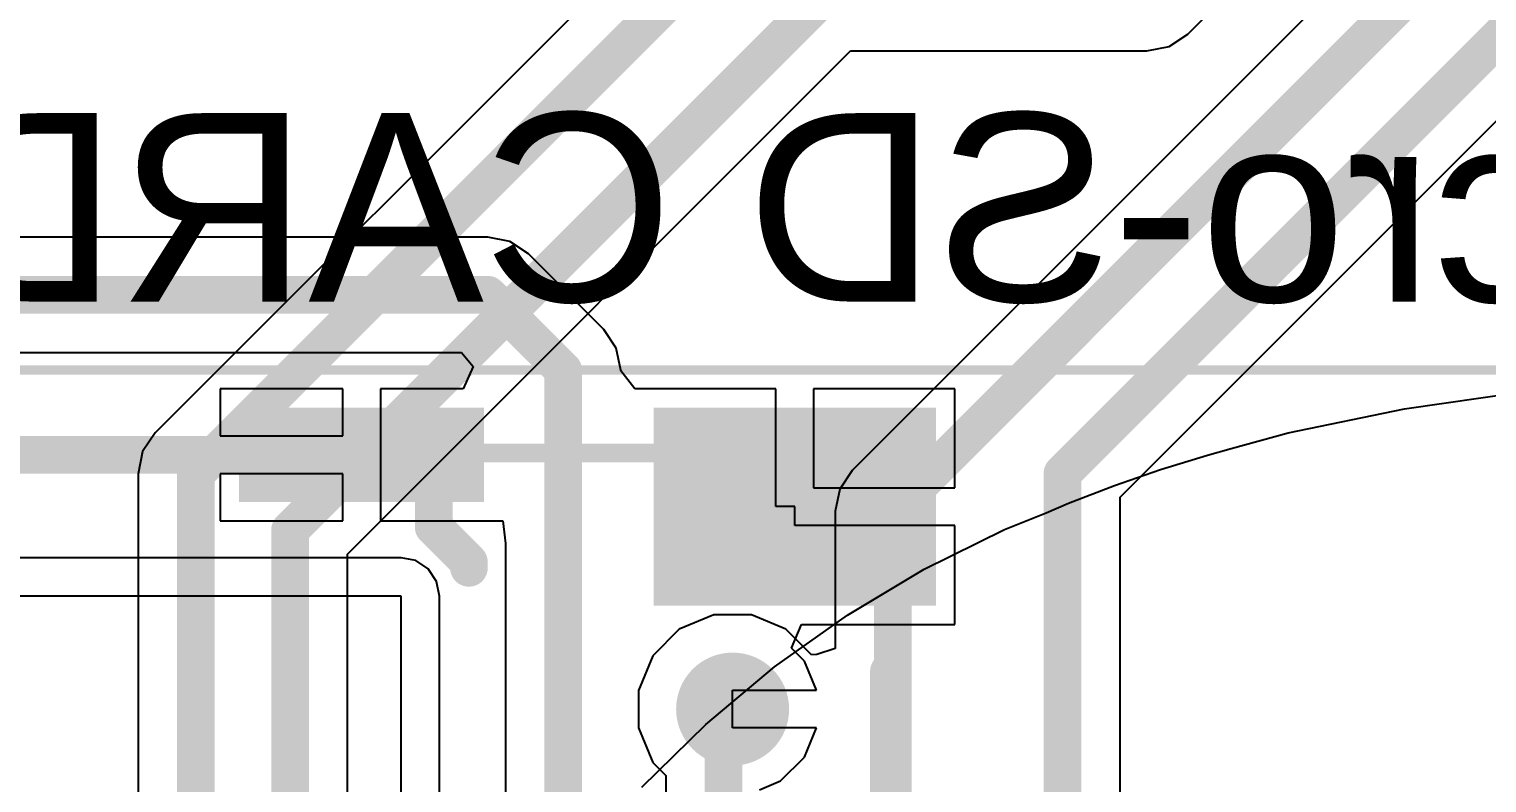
# Model space of a CAD drawing. Header units: inches. Extents: x -30 to 118, y 20 to 51.
# Drawn here: x 101.47 to 109.2, y 39.41 to 43.41 of the extents above; entities that cross this region are included whole.
import ezdxf

# ---------------------------------------------------------------- set-up
doc = ezdxf.new("R2010")
doc.units = ezdxf.units.IN
for name, color, linetype in [('Bottom 3D Body', 216, 'Continuous'), ('Bottom Courtyard', 56, 'Continuous'), ('Bottom Layer', 5, 'Continuous'), ('Bottom Overlay', 54, 'Continuous'), ('Bottom Paste', 16, 'Continuous'), ('Bottom Solder', 6, 'Continuous'), ('Top Layer', 1, 'Continuous'), ('Top Overlay', 2, 'Continuous'), ('Via Holes', 16, 'Continuous')]:
    doc.layers.add(name, color=color, linetype=linetype)
doc.styles.add('Arial', font='', dxfattribs={"height": 0.2})
doc.styles.get('Arial').set_extended_font_data('Arial')

# ---------------------------------------------------------------- blocks, each defined once
blk = doc.blocks.new('GCT_MEM2085_00_115_00_A_REV0_2_B_600')
at = {"layer": 'Bottom Layer'}
for points in [[(-5.95, 4.23), (-5, 4.23), (-5, 2.83), (-5.95, 2.83)], [(-5.95, 1.83), (-5.55, 1.83), (-5.55, 0.63), (-5.95, 0.63)]]:
    blk.add_hatch(color=5, dxfattribs=at).paths.add_polyline_path(points)
at = {"layer": 'Bottom Paste'}
for points in [[(-5.95, 4.23), (-5, 4.23), (-5, 2.83), (-5.95, 2.83)], [(-5.95, 1.83), (-5.55, 1.83), (-5.55, 0.63), (-5.95, 0.63)]]:
    blk.add_hatch(color=16, dxfattribs=at).paths.add_polyline_path(points)
at = {"layer": 'Bottom Solder'}
for points in [[(-6, 4.28), (-4.95, 4.28), (-4.95, 2.78), (-6, 2.78)], [(-6, 1.88), (-5.5, 1.88), (-5.5, 0.58), (-6, 0.58)]]:
    blk.add_hatch(color=6, dxfattribs=at).paths.add_polyline_path(points)
at = {"layer": 'Bottom 3D Body'}
for points in [[(5.76, 4.03, 0.1, 0.1, 0), (-5.76, 4.03, 0.1, 0.1, 0)], [(-5.76, -4.03, 0.1, 0.1, 0), (-5.76, 4.03, 0.1, 0.1, 0)]]:
    blk.add_lwpolyline(points, format="xyseb", dxfattribs=at)
blk.add_lwpolyline([(-5.785, 4.03, 0.05, 0.05, 1), (-5.735, 4.03, 0.05, 0.05, 1)], format="xyseb", close=True, dxfattribs=at)
blk.add_lwpolyline([(-5.785, 4.03, 0.05, 0.05, 1), (-5.735, 4.03, 0.05, 0.05, 1)], format="xyseb", close=True, dxfattribs=at)
at = {"layer": 'Bottom Courtyard'}
blk.add_lwpolyline([(-6.2, -4.48, 0.05, 0.05, 0), (-6.2, 11.62, 0.05, 0.05, 0)], format="xyseb", dxfattribs=at)
at = {"layer": 'Bottom Layer'}
for p, q in [((3.8, 1.44), (-5, 1.44)), ((-5, 1.44), (-5, -2.41))]:
    blk.add_line(p, q, dxfattribs=at)
at = {"layer": 'Bottom Overlay'}
blk.add_lwpolyline([(4.25, 4.03, 0.2, 0.2, 0), (-4.6, 4.03, 0.2, 0.2, 0)], format="xyseb", dxfattribs=at)
blk.add_lwpolyline([(-4.65, 4.03, 0.1, 0.1, 1), (-4.55, 4.03, 0.1, 0.1, 1)], format="xyseb", close=True, dxfattribs=at)

msp = doc.modelspace()

# ---------------------------------------------------------------- hatches: boundary and pattern name
at = {"layer": 'Bottom Layer'}
h = msp.add_hatch(color=5, dxfattribs=at)
edge = h.paths.add_edge_path()
edge.add_arc((105.2, 39.8), 0.3, 0, 360)
at = {"layer": 'Top Layer'}
h = msp.add_hatch(color=1, dxfattribs=at)
edge = h.paths.add_edge_path()
edge.add_arc((105.2, 39.8), 0.3, 0, 360)
at = {"layer": 'Via Holes'}
h = msp.add_hatch(color=7, dxfattribs=at)
edge = h.paths.add_edge_path()
edge.add_arc((105.2, 39.8), 0.15, 0, 360)

# ---------------------------------------------------------------- linework, layer by layer
at = {"layer": 'Bottom Layer'}
for p, q in [((103.9, 42.3059), (97.6, 42.3059)), ((104.0171, 42.2826), (103.9, 42.3059)), ((103.9, 42.3059), (103.9, 42.3059)), ((104.1163, 42.2163), (104.0171, 42.2826)), ((104.5163, 41.8163), (104.1163, 42.2163)), ((104.5826, 41.7171), (104.5163, 41.8163)), ((104.5163, 41.8163), (104.5163, 41.8163)), ((104.6059, 41.6), (104.5826, 41.7171)), ((97.7584, 41.6941), (103.7609, 41.6941)), ((103.7609, 41.6941), (103.822, 41.6185)), ((103.822, 41.6185), (103.7702, 41.5)), ((104.6059, 41.5963), (104.6059, 41.6)), ((104.6059, 41.6), (104.6059, 41.6)), ((104.68, 41.5), (104.6059, 41.5963)), ((103.13, 41.5), (102.48, 41.5)), ((102.48, 41.5), (102.48, 41.25)), ((103.13, 41.25), (103.13, 41.5)), ((103.7702, 41.5), (103.33, 41.5)), ((103.33, 41.5), (103.33, 41.15)), ((104.7329, 41.5), (104.68, 41.5)), ((105.43, 41.5), (104.7329, 41.5)), ((105.43, 40.875), (105.43, 41.5)), ((106.38, 41.5), (105.63, 41.5)), ((105.63, 41.5), (105.63, 40.975)), ((106.38, 40.975), (106.38, 41.5)), ((102.48, 41.25), (103.13, 41.25)), ((103.33, 41.15), (103.33, 40.8)), ((103.13, 41.05), (102.48, 41.05)), ((102.48, 41.05), (102.48, 40.8)), ((103.13, 40.8), (103.13, 41.05)), ((105.63, 40.975), (106.38, 40.975)), ((105.53, 40.875), (105.43, 40.875)), ((105.53, 40.775), (105.53, 40.875)), ((102.48, 40.8), (103.13, 40.8)), ((103.33, 40.8), (103.98, 40.8)), ((103.98, 40.8), (103.9941, 40.6789)), ((106.38, 40.775), (105.53, 40.775)), ((106.38, 40.25), (106.38, 40.775)), ((103.9941, 40.6789), (103.9941, 37.705)), ((103.44, 40.6039), (99.59, 40.6039)), ((103.518, 40.5884), (103.44, 40.6039)), ((103.5842, 40.5442), (103.518, 40.5884)), ((103.6284, 40.478), (103.5842, 40.5442)), ((103.6439, 40.4), (103.6284, 40.478)), ((103.6439, 35.5599), (103.6439, 40.4)), ((105.5134, 40.123), (105.566, 40.25)), ((105.566, 40.25), (106.38, 40.25)), ((105.5815, 40.0549), (105.5134, 40.123)), ((105.6457, 39.9), (105.5815, 40.0549)), ((105.2, 39.7), (105.2, 39.9)), ((105.2, 39.9), (105.6457, 39.9)), ((105.6457, 39.7), (105.2, 39.7)), ((105.5815, 39.5451), (105.6457, 39.7)), ((105.4549, 39.4185), (105.5815, 39.5451)), ((105.3426, 39.372), (105.4549, 39.4185))]:
    msp.add_line(p, q, dxfattribs=at)
for points in [[(97.6, 42, 0.2, 0.2, 0), (103.9, 42, 0.2, 0.2, 0)], [(103.9, 42, 0.2, 0.2, 0), (104.3, 41.6, 0.2, 0.2, 0)], [(104.3, 37.705, 0.2, 0.2, 0), (104.3, 41.6, 0.2, 0.2, 0)], [(100.63, 41.15, 0.2, 0.2, 0), (103.23, 41.15, 0.2, 0.2, 0)], [(103.23, 41.15, 0.2, 0.2, 0), (103.5128, 41.15, 0.2, 0.2, 0)], [(103.5128, 41.15, 0.2, 0.2, 0), (103.6128, 41.05, 0.2, 0.2, 0)], [(103.6128, 40.7672, 0.2, 0.2, 0), (103.6128, 41.05, 0.2, 0.2, 0)], [(103.6128, 40.7672, 0.2, 0.2, 0), (103.8, 40.58, 0.2, 0.2, 0)], [(103.8, 40.55, 0.2, 0.2, 0), (103.8, 40.58, 0.2, 0.2, 0)]]:
    msp.add_lwpolyline(points, format="xyseb", dxfattribs=at)
for points in [[(103.85, 42, 0.1, 0.1, 1), (103.95, 42, 0.1, 0.1, 1)], [(103.85, 42, 0.1, 0.1, 1), (103.95, 42, 0.1, 0.1, 1)], [(104.25, 41.6, 0.1, 0.1, 1), (104.35, 41.6, 0.1, 0.1, 1)], [(104.25, 41.6, 0.1, 0.1, 1), (104.35, 41.6, 0.1, 0.1, 1)], [(103.18, 41.15, 0.1, 0.1, 1), (103.28, 41.15, 0.1, 0.1, 1)], [(103.18, 41.15, 0.1, 0.1, 1), (103.28, 41.15, 0.1, 0.1, 1)], [(103.4628, 41.15, 0.1, 0.1, 1), (103.5628, 41.15, 0.1, 0.1, 1)], [(103.4628, 41.15, 0.1, 0.1, 1), (103.5628, 41.15, 0.1, 0.1, 1)], [(103.5628, 41.05, 0.1, 0.1, 1), (103.6628, 41.05, 0.1, 0.1, 1)], [(103.5628, 41.05, 0.1, 0.1, 1), (103.6628, 41.05, 0.1, 0.1, 1)], [(103.5628, 40.7672, 0.1, 0.1, 1), (103.6628, 40.7672, 0.1, 0.1, 1)], [(103.5628, 40.7672, 0.1, 0.1, 1), (103.6628, 40.7672, 0.1, 0.1, 1)], [(103.75, 40.58, 0.1, 0.1, 1), (103.85, 40.58, 0.1, 0.1, 1)], [(103.75, 40.58, 0.1, 0.1, 1), (103.85, 40.58, 0.1, 0.1, 1)], [(103.75, 40.55, 0.1, 0.1, 1), (103.85, 40.55, 0.1, 0.1, 1)]]:
    msp.add_lwpolyline(points, format="xyseb", close=True, dxfattribs=at)
at = {"layer": 'Top Layer'}
for p, q in [((107.2571, 40.9246), (111.7428, 45.4102)), ((105.4507, 44.5832), (102.1337, 41.2663)), ((108.6856, 43.9181), (105.835, 41.0675)), ((107.6163, 43.3837), (107.9345, 43.702)), ((107.5171, 43.3174), (107.6163, 43.3837)), ((103.1559, 40.6233), (105.8267, 43.2941)), ((105.8267, 43.2941), (107.4, 43.2941)), ((107.4, 43.2941), (107.5171, 43.3174)), ((107.4, 43.2941), (107.4, 43.2941)), ((102.1337, 41.2663), (102.0674, 41.1671)), ((102.0674, 41.1671), (102.0441, 41.05)), ((102.0441, 41.05), (102.0441, 41.05)), ((102.0441, 41.05), (102.0441, 29.7767)), ((105.835, 41.0675), (105.7687, 40.9683)), ((105.7687, 40.9683), (105.7454, 40.8513)), ((107.2571, 39.2617), (107.2571, 40.9246)), ((105.7454, 40.8513), (105.7454, 40.8512)), ((105.7454, 40.8512), (105.7454, 40.1218)), ((103.1559, 29.25), (103.1559, 40.6233)), ((105.1005, 40.3), (104.9168, 40.2239)), ((105.2995, 40.3), (105.1005, 40.3)), ((105.4832, 40.2239), (105.2995, 40.3)), ((104.9168, 40.2239), (104.7761, 40.0832)), ((105.6184, 40.0887), (105.4832, 40.2239)), ((105.7454, 40.1218), (105.6467, 40.0905)), ((104.7761, 40.0832), (104.7, 39.8995)), ((105.6467, 40.0905), (105.6184, 40.0887)), ((104.7, 39.8995), (104.7, 39.7005)), ((104.7, 39.7005), (104.7761, 39.5168)), ((104.7761, 39.5168), (104.8454, 39.4475)), ((104.8454, 39.4475), (104.8454, 39.2617))]:
    msp.add_line(p, q, dxfattribs=at)
for points in [[(106.9513, 41.0513, 0.2, 0.2, 0), (111.5265, 45.6265, 0.2, 0.2, 0)], [(106.0513, 40.8513, 0.2, 0.2, 0), (110.6522, 45.4522, 0.2, 0.2, 0)], [(102.35, 41.05, 0.2, 0.2, 0), (105.6669, 44.3669, 0.2, 0.2, 0)], [(102.85, 40.75, 0.2, 0.2, 0), (105.7, 43.6, 0.2, 0.2, 0)], [(102.35, 29.65, 0.2, 0.2, 0), (102.35, 41.05, 0.2, 0.2, 0)], [(106.9513, 38.7167, 0.2, 0.2, 0), (106.9513, 41.0513, 0.2, 0.2, 0)], [(106.0513, 38.7167, 0.2, 0.2, 0), (106.0513, 40.8513, 0.2, 0.2, 0)], [(102.85, 29.25, 0.2, 0.2, 0), (102.85, 40.75, 0.2, 0.2, 0)], [(105.1513, 39.7513, 0.2, 0.2, 0), (105.2, 39.8, 0.2, 0.2, 0)], [(105.1513, 38.7167, 0.2, 0.2, 0), (105.1513, 39.7513, 0.2, 0.2, 0)]]:
    msp.add_lwpolyline(points, format="xyseb", dxfattribs=at)
for points in [[(102.3, 41.05, 0.1, 0.1, 1), (102.4, 41.05, 0.1, 0.1, 1)], [(102.3, 41.05, 0.1, 0.1, 1), (102.4, 41.05, 0.1, 0.1, 1)], [(106.9013, 41.0513, 0.1, 0.1, 1), (107.0013, 41.0513, 0.1, 0.1, 1)], [(106.9013, 41.0513, 0.1, 0.1, 1), (107.0013, 41.0513, 0.1, 0.1, 1)], [(106.0013, 40.8513, 0.1, 0.1, 1), (106.1013, 40.8513, 0.1, 0.1, 1)], [(106.0013, 40.8513, 0.1, 0.1, 1), (106.1013, 40.8513, 0.1, 0.1, 1)], [(102.8, 40.75, 0.1, 0.1, 1), (102.9, 40.75, 0.1, 0.1, 1)], [(102.8, 40.75, 0.1, 0.1, 1), (102.9, 40.75, 0.1, 0.1, 1)], [(105.15, 39.8, 0.1, 0.1, 1), (105.25, 39.8, 0.1, 0.1, 1)], [(105.1013, 39.7513, 0.1, 0.1, 1), (105.2013, 39.7513, 0.1, 0.1, 1)], [(105.1013, 39.7513, 0.1, 0.1, 1), (105.2013, 39.7513, 0.1, 0.1, 1)]]:
    msp.add_lwpolyline(points, format="xyseb", close=True, dxfattribs=at)
at = {"layer": 'Top Overlay'}
for p, q in [((108.7675, 41.3945), (109.3915, 41.4843)), ((108.1503, 41.2662), (108.7675, 41.3945)), ((107.8463, 41.1829), (108.1503, 41.2662)), ((107.7209, 41.1487), (107.8463, 41.1829)), ((107.4725, 41.0719), (107.7209, 41.1487)), ((107.2268, 40.9867), (107.4725, 41.0719)), ((106.9842, 40.8934), (107.2268, 40.9867)), ((106.8645, 40.8427), (106.9842, 40.8934)), ((106.6437, 40.7544), (106.8645, 40.8427)), ((106.2175, 40.5435), (106.6437, 40.7544)), ((105.8093, 40.2995), (106.2175, 40.5435)), ((105.4217, 40.0241), (105.8093, 40.2995)), ((105.0571, 39.7189), (105.4217, 40.0241)), ((104.7177, 39.3858), (105.0571, 39.7189))]:
    msp.add_line(p, q, dxfattribs=at)

# ---------------------------------------------------------------- block references
at = {"rotation": 270}
msp.add_blockref('GCT_MEM2085_00_115_00_A_REV0_2_B_600', (102, 35.4), dxfattribs=at)

# ---------------------------------------------------------------- texts
at = {"layer": 'Bottom Overlay', "style": 'Arial', "text_generation_flag": 2}
msp.add_text('micro-SD CARD', height=1.000001, dxfattribs=at).set_placement((111.096, 41.964))

doc.saveas('drawing.dxf')
